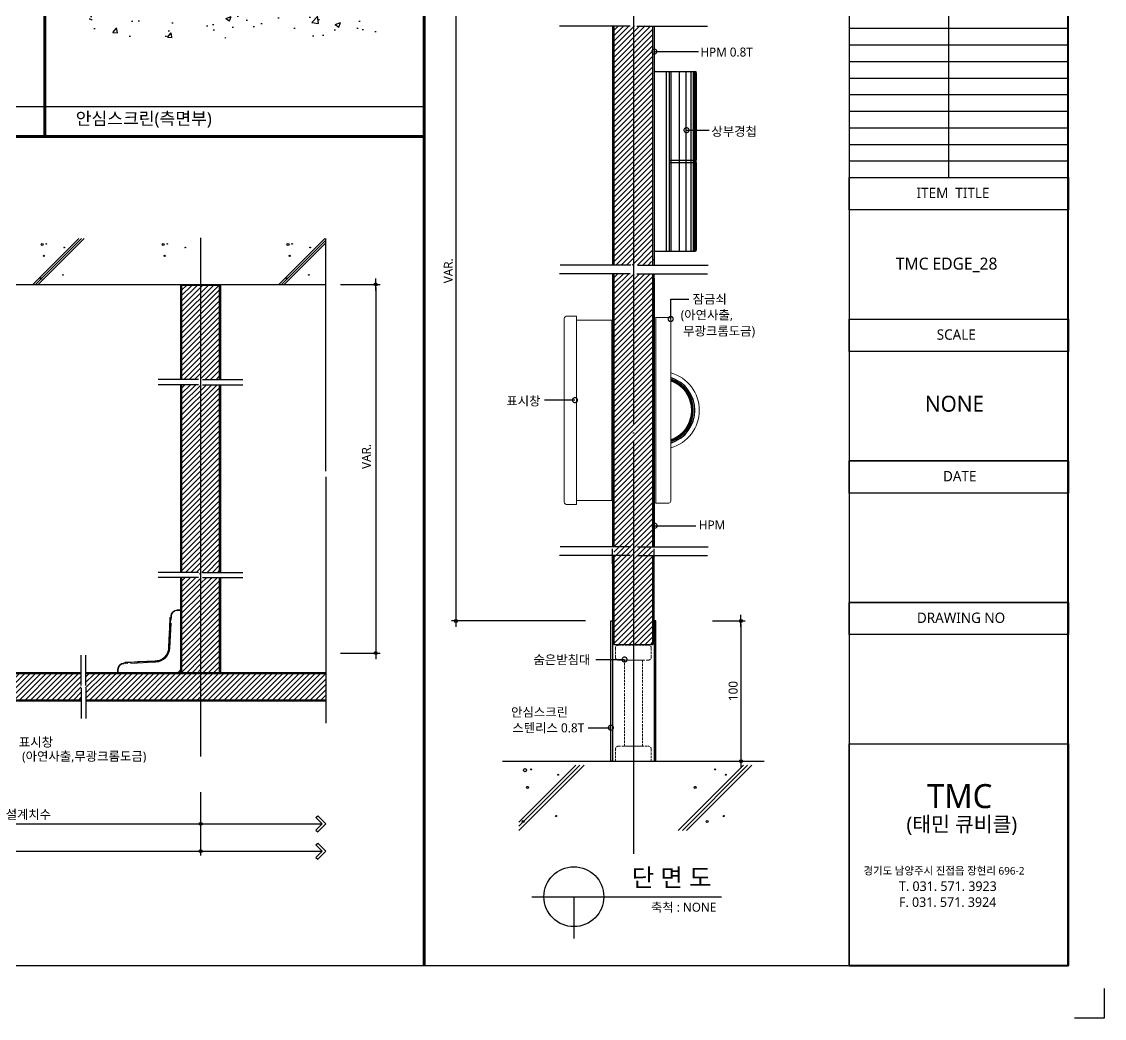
# Model space of a CAD drawing. Extents: x -256 to 8104, y -176 to 5714.
# Drawn here: x 4488 to 8104, y -176 to 3153 of the extents above; entities that cross this region are included whole.
import ezdxf
from ezdxf.enums import TextEntityAlignment as Align

# ---------------------------------------------------------------- set-up
doc = ezdxf.new("R2010")
doc.units = 0
doc.header["$LTSCALE"] = 30
doc.linetypes.add('CEN', pattern=[62, 60, -1, 0, -1])
doc.linetypes.add('HIDDEN', pattern=[0.375, 0.25, -0.125])
doc.layers.get('0').update_dxf_attribs({"linetype": 'CONTINUOUS'})
doc.layers.get('DEFPOINTS').update_dxf_attribs({"linetype": 'CONTINUOUS'})
for name, color, linetype in [('C', 2, 'CONTINUOUS'), ('curior-0Line', 252, 'CONTINUOUS'), ('DIM', 7, 'CONTINUOUS'), ('HAT', 8, 'CONTINUOUS'), ('HID', 9, 'HIDDEN'), ('TIT', 3, 'CONTINUOUS'), ('경첩', 4, 'CONTINUOUS'), ('문자', 3, 'CONTINUOUS'), ('부자재', 4, 'CONTINUOUS'), ('잠금쇠(회전형)', 4, 'CONTINUOUS'), ('중심선', 1, 'CEN'), ('치수', 1, 'CONTINUOUS'), ('판넬', 2, 'CONTINUOUS'), ('해치', 8, 'CONTINUOUS')]:
    doc.layers.add(name, color=color, linetype=linetype)
doc.styles.add('돋움', font='malgun.ttf')
doc.dimstyles.new('10', dxfattribs={"dimscale": 10, "dimtxt": 3, "dimasz": 1, "dimexe": 1.5, "dimexo": 2, "dimgap": 1, "dimtad": 1, "dimdec": 0, "dimlunit": 6, "dimtxsty": '돋움', "dimblk": 'DIMDOT', "dimcen": -1, "dimdle": 1.5, "dimclrt": 3, "dimazin": 3, "dimtfac": 1, "dimtdec": 0, "dimtix": 1, "dimtmove": 2, "dimatfit": 3, "dimldrblk": 'DIMDOT', "dimarcsym": 0})
pattern_1 = [(45, (66404.808, -1739.444), (-8.980256, 8.980256), [])]

# ---------------------------------------------------------------- blocks, each defined once
blk = doc.blocks.new('DIMDOT')
at = {"linetype": 'Continuous'}
blk.add_line((-2, 0), (2, 0), dxfattribs=at)
for radius in [0.5, 0.25]:
    blk.add_circle((0, 0), radius, dxfattribs=at)
blk = doc.blocks.new('*D756')
at = {"layer": 'DEFPOINTS', "color": 0}
for p in [(75058.2, -963.9), (79812.1, -963.9), (79812.1, -1181.1)]:
    blk.add_point(p, dxfattribs=at)
at = {"layer": 'DIM', "color": 0, "lineweight": -2, "ltscale": 10}
for p, q in [((75058.2, -983.9), (75058.2, -1196.1)), ((79812.1, -983.9), (79812.1, -1196.1)), ((75068.2, -1181.1), (79802.1, -1181.1))]:
    blk.add_line(p, q, dxfattribs=at)
at = {"layer": 'DIM', "color": 0, "lineweight": -2, "xscale": 10, "yscale": 10, "zscale": 10, "rotation": 180}
blk.add_blockref('DIMDOT', (75058.2, -1181.1), dxfattribs=at)
at = {"layer": 'DIM', "color": 0, "lineweight": -2, "xscale": 10, "yscale": 10, "zscale": 10}
blk.add_blockref('DIMDOT', (79812.1, -1181.1), dxfattribs=at)
at = {"layer": 'DIM', "color": 3, "insert": (77435.2, -1151.4), "char_height": 30, "attachment_point": 5, "style": '돋움'}
blk.add_mtext('설계치수', dxfattribs=at)
blk = doc.blocks.new('*D757')
at = {"layer": 'DEFPOINTS', "color": 0}
for p in [(78661.3, -963.9), (79812.1, -963.9), (79812.1, -1089.6)]:
    blk.add_point(p, dxfattribs=at)
at = {"layer": 'DIM', "color": 0, "lineweight": -2, "ltscale": 10}
for p, q in [((78661.3, -983.9), (78661.3, -1104.6)), ((79812.1, -983.9), (79812.1, -1104.6)), ((78671.3, -1089.6), (79802.1, -1089.6))]:
    blk.add_line(p, q, dxfattribs=at)
at = {"layer": 'DIM', "color": 0, "lineweight": -2, "xscale": 10, "yscale": 10, "zscale": 10, "rotation": 180}
blk.add_blockref('DIMDOT', (78661.3, -1089.6), dxfattribs=at)
at = {"layer": 'DIM', "color": 0, "lineweight": -2, "xscale": 10, "yscale": 10, "zscale": 10}
blk.add_blockref('DIMDOT', (79812.1, -1089.6), dxfattribs=at)
at = {"layer": 'DIM', "color": 3, "insert": (79236.7, -1060), "char_height": 30, "attachment_point": 5, "style": '돋움'}
blk.add_mtext('설계치수', dxfattribs=at)
blk = doc.blocks.new('*D759')
at = {"layer": 'DEFPOINTS', "color": 0}
for p in [(80258.9, 711.7), (80258.9, -519.7), (80396.8, -519.7)]:
    blk.add_point(p, dxfattribs=at)
at = {"layer": 'DIM', "color": 0, "lineweight": -2, "ltscale": 10}
for p, q in [((80278.9, 711.7), (80411.8, 711.7)), ((80396.8, 701.7), (80396.8, -509.7)), ((80278.9, -519.7), (80411.8, -519.7))]:
    blk.add_line(p, q, dxfattribs=at)
at = {"layer": 'DIM', "color": 0, "lineweight": -2, "xscale": 10, "yscale": 10, "zscale": 10}
for p, rotation in [((80396.8, 711.7), 90), ((80396.8, -519.7), 270)]:
    blk.add_blockref('DIMDOT', p, dxfattribs=dict(at, rotation=rotation))
at = {"layer": 'DIM', "color": 3, "insert": (80366, 137), "char_height": 30, "attachment_point": 5, "rotation": 90, "style": '돋움'}
blk.add_mtext('VAR.', dxfattribs=at)
blk = doc.blocks.new('A$C06B31977')
for p, q in [((1.26, 11.06), (1.26, 21.17)), ((1.26, 10.11), (1.26, 0))]:
    blk.add_line(p, q)
blk = doc.blocks.new('A$C13EB2441')
for p, q in [((0.84, 7.37), (0.84, 14.11)), ((0.84, 6.74), (0.84, 0))]:
    blk.add_line(p, q)
blk = doc.blocks.new('*D768')
at = {"layer": 'DEFPOINTS', "color": 0}
for p in [(81117.7, 1926.7), (80664.9, -412.3), (81117.7, -412.3)]:
    blk.add_point(p, dxfattribs=at)
at = {"layer": 'DIM', "color": 0, "lineweight": -2, "ltscale": 10}
for p, q in [((81097.7, 1926.7), (80649.9, 1926.7)), ((80664.9, 1916.7), (80664.9, -402.3)), ((81097.7, -412.3), (80649.9, -412.3))]:
    blk.add_line(p, q, dxfattribs=at)
at = {"layer": 'DIM', "color": 0, "lineweight": -2, "xscale": 10, "yscale": 10, "zscale": 10}
for p, rotation in [((80664.9, 1926.7), 90), ((80664.9, -412.3), 270)]:
    blk.add_blockref('DIMDOT', p, dxfattribs=dict(at, rotation=rotation))
at = {"layer": 'DIM', "color": 3, "insert": (80639.6, 757.2), "char_height": 30, "attachment_point": 5, "rotation": 90, "style": '돋움'}
blk.add_mtext('VAR.', dxfattribs=at)
blk = doc.blocks.new('_DOTSMALL')
at = {"color": 0, "linetype": 'ByBlock', "const_width": 0.5}
blk.add_lwpolyline([(-0.0625, 0, 1), (0.0625, 0, 1)], format="xyb", close=True, dxfattribs=at)
blk = doc.blocks.new('A$C63EC304E')
at = {"layer": '치수', "color": 1, "xscale": 2.5, "yscale": 2.5, "zscale": 2.5, "rotation": 234.3098741996962}
blk.add_blockref('_DOTSMALL', (0.31, 0.31), dxfattribs=at)
blk = doc.blocks.new('A$C2BC9653E')
at = {"layer": '치수', "xscale": 0.3333333333333333, "yscale": 0.3333333333333333, "zscale": 0.3333333333333333}
blk.add_blockref('A$C63EC304E', (0, 0), dxfattribs=at)
blk = doc.blocks.new('A$C7FC71301')
at = {"layer": '치수', "rotation": 180}
blk.add_blockref('A$C2BC9653E', (0.208, 0.208), dxfattribs=at)
blk = doc.blocks.new('A$C4A20372B')
at = {"layer": '치수'}
blk.add_blockref('A$C7FC71301', (0, 0), dxfattribs=at)
blk = doc.blocks.new('A$C566469F5')
at = {"layer": '치수'}
blk.add_blockref('A$C4A20372B', (0, 0), dxfattribs=at)
blk = doc.blocks.new('A$C7E317CD4')
at = {"layer": '해치', "xscale": 2, "yscale": 2, "zscale": 2}
blk.add_blockref('A$C566469F5', (0, 0), dxfattribs=at)
blk = doc.blocks.new('A$C601D7F27')
at = {"layer": '치수'}
blk.add_blockref('A$C7E317CD4', (0, 0), dxfattribs=at)
blk = doc.blocks.new('A$C38802C08')
at = {"layer": '치수'}
blk.add_blockref('A$C601D7F27', (0, 0), dxfattribs=at)
blk = doc.blocks.new('*D769')
at = {"layer": 'DEFPOINTS', "color": 0}
for p in [(81502.1, -412.3), (81502.1, -880.6), (81616.4, -880.6)]:
    blk.add_point(p, dxfattribs=at)
at = {"layer": 'DIM', "color": 0, "lineweight": -2, "ltscale": 10}
for p, q in [((81522.1, -412.3), (81631.4, -412.3)), ((81616.4, -422.3), (81616.4, -870.6)), ((81522.1, -880.6), (81631.4, -880.6))]:
    blk.add_line(p, q, dxfattribs=at)
at = {"layer": 'DIM', "color": 0, "lineweight": -2, "xscale": 10, "yscale": 10, "zscale": 10}
for p, rotation in [((81616.4, -412.3), 90), ((81616.4, -880.6), 270)]:
    blk.add_blockref('DIMDOT', p, dxfattribs=dict(at, rotation=rotation))
at = {"layer": 'DIM', "color": 3, "insert": (81590.8, -646.4), "char_height": 30, "attachment_point": 5, "rotation": 90, "style": '돋움'}
blk.add_mtext('100', dxfattribs=at)
blk = doc.blocks.new('EDGE_28', base_point=(74726.3, -1563.7))
at = {"layer": 'HAT'}
h = blk.add_hatch(dxfattribs=at)
h.set_pattern_fill('ANSI31', color=256, scale=4, style=0)
h.set_pattern_definition(pattern_1)
edge = h.paths.add_edge_path()
edge.add_line((81322.4, 1525.9), (81263, 1525.9))
edge.add_arc((81260.9, 1525.9), 2.08, -54.3099, 0, ccw=False)
edge.add_arc((81260.9, 1525.9), 2.08, 125.6901, 305.6901, ccw=False)
edge.add_arc((81260.9, 1525.9), 2.08, 0, 125.6901, ccw=False)
edge.add_line((81263, 1525.9), (81322.4, 1525.9))
edge.add_line((81322.4, 1525.9), (81322.4, 1574.7))
edge.add_line((81322.4, 1574.7), (81312.2, 1574.7))
edge.add_spline(control_points=[(81309.3, 1566.9), (81310.3, 1569.5), (81311.2, 1572.1), (81312.2, 1574.7)], knot_values=[0, 0, 0, 0, 0.152076, 0.152076, 0.152076, 0.152076], degree=3, periodic=0)
edge.add_line((81312.2, 1574.7), (81257.4, 1574.7))
edge.add_line((81257.4, 1574.7), (81257.4, 776.1))
edge.add_line((81257.4, 776.1), (81314.1, 776.1))
edge.add_spline(control_points=[(81314.1, 776.1), (81317.3, 784.9), (81320.3, 792.7), (81322.4, 796.5)], knot_values=[0.152076, 0.152076, 0.152076, 0.152076, 0.673721, 0.673721, 0.673721, 0.673721], degree=3, periodic=0)
edge.add_spline(control_points=[(81324.8, 776.1), (81325.4, 786.2), (81326.4, 801.5), (81323.5, 798.5), (81322.4, 796.5)], knot_values=[0.673721, 0.673721, 0.673721, 0.673721, 1.332503, 1.60798, 1.60798, 1.60798, 1.60798], degree=3, periodic=0)
edge.add_line((81322.4, 796.5), (81322.4, 1525.9))
h.paths.add_polyline_path([(81257.4, 1574.7), (81192.4, 1574.7), (81192.4, 776.1), (81257.4, 776.1)])
h = blk.add_hatch(dxfattribs=at)
h.set_pattern_fill('ANSI31', color=256, scale=4, style=0)
h.set_pattern_definition(pattern_1)
h.paths.add_polyline_path([(81257.4, 290.6), (81192.4, 290.6), (81192.4, -164.9), (81257.4, -164.9), (81257.4, -55.5, -0.567825), (81257.4, -51.9)])
h.paths.add_polyline_path([(81322.4, 290.6), (81257.4, 290.6), (81257.4, -51.9, -0.582142), (81260.6, -53.7), (81322.4, -53.7)])
edge = h.paths.add_edge_path()
edge.add_line((81322.4, -53.7), (81260.6, -53.7))
edge.add_arc((81258.5, -53.7), 2.08, -54.3099, 0, ccw=False)
edge.add_arc((81258.5, -53.7), 2.08, 239.178, 305.6901, ccw=False)
edge.add_line((81257.4, -55.5), (81257.4, -164.9))
edge.add_line((81257.4, -164.9), (81314.1, -164.9))
edge.add_spline(control_points=[(81314.1, -164.9), (81317.3, -156.2), (81320.3, -148.3), (81322.4, -144.5)], knot_values=[0.152076, 0.152076, 0.152076, 0.152076, 0.673721, 0.673721, 0.673721, 0.673721], degree=3, periodic=0)
edge.add_line((81322.4, -144.5), (81322.4, -53.7))
h.paths.add_polyline_path([(81257.4, 747.1), (81192.4, 747.1), (81192.4, 290.6), (81257.4, 290.6)])
edge = h.paths.add_edge_path()
edge.add_line((81322.4, 747.1), (81312.2, 747.1))
edge.add_spline(control_points=[(81309.3, 739.3), (81310.3, 741.9), (81311.2, 744.6), (81312.2, 747.1)], knot_values=[0, 0, 0, 0, 0.152076, 0.152076, 0.152076, 0.152076], degree=3, periodic=0)
edge.add_line((81312.2, 747.1), (81257.4, 747.1))
edge.add_line((81257.4, 747.1), (81257.4, 290.6))
edge.add_line((81257.4, 290.6), (81322.4, 290.6))
edge.add_line((81322.4, 290.6), (81322.4, 747.1))
at = {"layer": 'HAT', "transparency": 33554687}
h = blk.add_hatch(dxfattribs=at)
h.set_pattern_fill('ANSI31', color=256, scale=4, style=0)
h.set_pattern_definition(pattern_1)
h.paths.add_polyline_path([(81192.4, -164.9), (81192.4, -193.9), (81246.8, -193.9), (81257.4, -193.9), (81257.4, -164.9), (81248.8, -164.9)])
h.paths.add_polyline_path([(81322.4, -193.9), (81322.4, -164.9), (81271.1, -164.9), (81257.4, -164.9), (81257.4, -193.9), (81269.1, -193.9)])
h = blk.add_hatch(dxfattribs=at)
h.set_pattern_fill('ANSI31', color=256, scale=4, style=0)
h.set_pattern_definition(pattern_1)
h.paths.add_polyline_path([(81246.8, -193.9), (81192.4, -193.9), (81192.4, -490.7), (81257.4, -490.7), (81257.4, -193.9)])
h.paths.add_polyline_path([(81322.4, -193.9), (81269.1, -193.9), (81257.4, -193.9), (81257.4, -490.7), (81322.4, -490.7)])
at = {"layer": '해치'}
h = blk.add_hatch(dxfattribs=at)
h.set_pattern_fill('AR-CONC', color=256, style=0)
h.set_pattern_definition([(50, (77942.97, 100.55), (182.185, -15.939), [19.05, -209.55]), (355, (77942.97, 100.55), (-35.243, 191.057), [15.24, -167.64]), (100.451, (77958.16, 99.22), (146.943, 175.117), [16.19, -178.09]), (46.184, (77942.97, 151.35), (271.079, -42.042), [28.575, -314.325]), (96.636, (77965.56, 147.84), (237.404, 247.426), [24.285, -267.135]), (351.184, (77942.97, 151.35), (237.405, 247.425), [22.86, -251.46]), (21, (77968.37, 138.65), (151.615, -102.2655), [19.05, -209.55]), (326, (77968.37, 138.65), (61.802, 184.188), [15.24, -167.64]), (71.4514, (77981, 130.12), (213.416, 81.923), [16.19, -178.09]), (37.5, (77942.974, 100.545), (3.0886, 84.555), [0, -165.608, 0, -170.18, 0, -168.275]), (7.5, (77942.97, 100.545), (66.8197, 100.1806), [0, -97.028, 0, -161.798, 0, -64.135]), (327.5, (77886.33, 100.545), (135.5906, -5.7287), [0, -63.5, 0, -198.12, 0, -262.89]), (317.5, (77860.93, 100.55), (148.129, 25.4265), [0, -82.55, 0, -131.572, 0, -186.69])])
h.paths.add_polyline_path([(80422.6, 1534.3), (80422.6, 1637.3), (79372.4, 1637.3), (79372.4, 1534.3)])
h = blk.add_hatch(dxfattribs=at)
h.set_pattern_fill('ANSI31', color=256, scale=4, style=0)
h.set_pattern_definition([(45, (-196498.272, -57736.056), (-8.9802561, 8.9802561), [])])
edge = h.paths.add_edge_path()
edge.add_line((79812.1, 708.4), (79749.7, 708.4))
edge.add_line((79749.7, 708.4), (79748.8, 707.5))
edge.add_line((79748.8, 707.5), (79748.8, 607.1))
edge.add_line((79748.8, 607.1), (79791.7, 607.1))
edge.add_line((79791.7, 607.1), (79791.7, 565.6))
edge.add_line((79791.7, 565.6), (79748.8, 565.6))
edge.add_line((79748.8, 565.6), (79748.8, 393.9))
edge.add_line((79748.8, 393.9), (79805.4, 393.9))
edge.add_spline(control_points=[(79805.4, 393.9), (79808.1, 401.5), (79814.2, 416.8), (79810.3, 385.9), (79811.8, 383.5), (79812.1, 383.4)], knot_values=[0.456227, 0.456227, 0.456227, 0.456227, 2.847595, 6.178025, 6.737145, 6.737145, 6.737145, 6.737145], degree=3, periodic=0)
edge.add_spline(control_points=[(79811.8, 383.6), (79811.9, 386.6), (79811.9, 389.4), (79811.4, 389.7), (79811.3, 389.7)], knot_values=[0.891967, 0.891967, 0.891967, 0.891967, 1.280656, 1.337888, 1.337888, 1.337888, 1.337888], degree=3, periodic=0)
edge.add_line((79812.1, 383.4), (79812.1, 708.4))
edge = h.paths.add_edge_path()
edge.add_line((79875.5, 708.4), (79812.1, 708.4))
edge.add_line((79812.1, 708.4), (79812.1, 383.4))
edge.add_spline(control_points=[(79812.1, 383.4), (79813.3, 383.2), (79815.5, 387.5), (79818.2, 393.9)], knot_values=[6.737145, 6.737145, 6.737145, 6.737145, 8.913909, 8.913909, 8.913909, 8.913909], degree=3, periodic=0)
edge.add_spline(control_points=[(79818.2, 393.9), (79820.2, 398.7), (79822.5, 404.6), (79824.9, 410.6)], knot_values=[8.913909, 8.913909, 8.913909, 8.913909, 10.573873, 10.573873, 10.573873, 10.573873], degree=3, periodic=0)
edge.add_line((79818.2, 393.9), (79875.5, 393.9))
edge.add_line((79875.5, 393.9), (79875.5, 565.6))
edge.add_line((79875.5, 565.6), (79832.6, 565.6))
edge.add_line((79832.6, 565.6), (79832.6, 607.1))
edge.add_line((79832.6, 607.1), (79875.5, 607.1))
edge.add_line((79875.5, 607.1), (79875.5, 708.4))
h.paths.add_polyline_path([(79875.5, 607.1), (79832.6, 607.1), (79832.6, 565.6), (79875.5, 565.6)], flags=16)
h.paths.add_polyline_path([(79791.7, 607.1), (79748.8, 607.1), (79748.8, 565.6), (79791.7, 565.6)], flags=16)
h = blk.add_hatch(dxfattribs=at)
h.set_pattern_fill('ANSI31', color=256, scale=4, style=0)
h.set_pattern_definition([(45, (79812.132, 63.393), (-8.98026, 8.98026), [])])
h.paths.add_polyline_path([(79875.5, 376.7), (79748.8, 376.7), (79748.8, -250), (79875.5, -250)])
at = {"layer": '해치', "transparency": 33554687}
h = blk.add_hatch(dxfattribs=at)
h.set_pattern_fill('ANSI31', color=256, scale=4)
h.set_pattern_definition(pattern_1)
edge = h.paths.add_edge_path()
edge.add_spline(control_points=[(79812.1, -277.5), (79811.8, -277.5), (79810.8, -275.7), (79811.6, -265.8), (79811.8, -260.2)], knot_values=[1.337888, 1.337888, 1.337888, 1.337888, 1.524261, 2.245715, 2.245715, 2.245715, 2.245715], degree=3, periodic=0)
edge.add_spline(control_points=[(79812.1, -260.4), (79811.8, -260.3), (79810.3, -257.9), (79814.2, -227), (79808.1, -242.3), (79805.4, -250)], knot_values=[0.152076, 0.152076, 0.152076, 0.152076, 0.338449, 1.448592, 2.245715, 2.245715, 2.245715, 2.245715], degree=3, periodic=0)
edge.add_spline(control_points=[(79811.8, -260.2), (79811.9, -257.2), (79811.9, -254.4), (79811.4, -254.1), (79811.3, -254.1)], knot_values=[0.891967, 0.891967, 0.891967, 0.891967, 1.280656, 1.337888, 1.337888, 1.337888, 1.337888], degree=3, periodic=0)
edge.add_spline(control_points=[(79811.3, -254.1), (79810.3, -253.9), (79807.9, -260), (79805.4, -267.1)], knot_values=[0.152076, 0.152076, 0.152076, 0.152076, 0.891967, 0.891967, 0.891967, 0.891967], degree=3, periodic=0)
edge.add_spline(control_points=[(79803.8, -271.5), (79804.3, -270), (79804.8, -268.5), (79805.4, -267.1)], knot_values=[0, 0, 0, 0, 0.152076, 0.152076, 0.152076, 0.152076], degree=3, periodic=0)
edge.add_line((79805.4, -267.1), (79748.8, -267.1))
edge.add_line((79748.8, -267.1), (79748.8, -439.5))
edge.add_line((79748.8, -439.5), (79793.5, -439.5))
edge.add_line((79793.5, -439.5), (79793.5, -481))
edge.add_line((79793.5, -481), (79748.8, -481))
edge.add_line((79748.8, -481), (79748.8, -585.3))
edge.add_line((79748.8, -585.3), (79812.1, -585.3))
edge.add_line((79812.1, -585.3), (79812.1, -277.6))
h.paths.add_polyline_path([(79875.5, -439.5), (79830.7, -439.5), (79830.7, -481), (79875.5, -481)])
h.paths.add_polyline_path([(79793.5, -439.5), (79748.8, -439.5), (79748.8, -481), (79793.5, -481)], flags=16)
h = blk.add_hatch(dxfattribs=at)
h.set_pattern_fill('ANSI31', color=256, scale=4)
h.set_pattern_definition(pattern_1)
h.paths.add_polyline_path([(79875.5, -328), (79812.1, -328), (79812.1, -585.3), (79875.5, -585.3), (79875.5, -481), (79830.7, -481), (79830.7, -439.5), (79875.5, -439.5)])
edge = h.paths.add_edge_path()
edge.add_line((79875.5, -267.1), (79818.2, -267.1))
edge.add_spline(control_points=[(79818.2, -267.1), (79815.5, -273.4), (79813.3, -277.7), (79812.1, -277.5)], knot_values=[2.245715, 2.245715, 2.245715, 2.245715, 2.971303, 2.971303, 2.971303, 2.971303], degree=3, periodic=0)
edge.add_line((79812.1, -277.5), (79812.1, -328))
edge.add_line((79812.1, -328), (79875.5, -328))
edge.add_line((79875.5, -328), (79875.5, -267.1))
h = blk.add_hatch(dxfattribs=at)
h.set_pattern_fill('ANSI31', color=256, scale=4, style=0)
h.set_pattern_definition(pattern_1)
h.paths.add_polyline_path([(79428.2, -636.9), (79428.2, -627.4), (79428.2, -588.6), (79812.1, -588.6), (79812.1, -675.3), (79428.2, -675.3)])
edge = h.paths.add_edge_path()
edge.add_line((79413.6, -636.9), (79413.6, -627.4))
edge.add_line((79413.6, -627.4), (79413.6, -588.6))
edge.add_line((79413.6, -588.6), (78781.1, -588.6))
edge.add_line((78781.1, -588.6), (78781.1, -629.9))
edge.add_arc((78781.1, -632), 2.08, -35.6901, 90, ccw=False)
edge.add_arc((78781.1, -632), 2.08, 270, 324.3099, ccw=False)
edge.add_line((78781.1, -634), (78781.1, -675.3))
edge.add_line((78781.1, -675.3), (79413.6, -675.3))
edge.add_line((79413.6, -675.3), (79413.6, -636.9))
h.paths.add_polyline_path([(78656.3, -588.6), (78656.3, -675.3), (78781.1, -675.3), (78781.1, -634, -0.610943), (78779.4, -630.8, -0.241509), (78781.1, -629.9), (78781.1, -588.6)])
h.paths.add_polyline_path([(80229.8, -588.6), (79812.1, -588.6), (79812.1, -675.3), (80229.8, -675.3)])
at = {"color": 8}
blk.add_line((79173, 1305.6), (80558.3, 1305.6), dxfattribs=at)
for p, q in [((80229.8, 88.1), (80229.8, 864.9)), ((75058.2, 711.7), (80229.8, 711.7)), ((79805.5, 393.9), (79670.7, 393.9)), ((79818.2, 393.9), (79953, 393.9)), ((80229.8, 69), (80229.8, -754.2)), ((79805.5, -250), (79670.7, -250)), ((79818.2, -250), (79953, -250)), ((80820.3, -880.6), (81694.6, -880.6))]:
    blk.add_line(p, q)
at = {"color": 2}
for p, q in [((82830.4, -1639.4), (82830.4, -1739.4)), ((82830.4, -1639.4), (82830.4, -1739.4)), ((82830.4, -1639.4), (82830.4, -1739.4)), ((82830.4, -1739.4), (82730.4, -1739.4)), ((82830.4, -1739.4), (82730.4, -1739.4)), ((82830.4, -1739.4), (82730.4, -1739.4))]:
    blk.add_line(p, q, dxfattribs=at)
at = {"color": 8, "const_width": 10}
for points in [[(79291.5, 1205.6), (79291.5, 3974.7)], [(80558.3, -1563.6), (80558.3, 3974.7)], [(74773.7, 1205.6), (80558.3, 1205.6)]]:
    blk.add_lwpolyline(points, dxfattribs=at)
at = {"color": 2}
for points in [[(74725.6, 3974.7), (81977.9, 3974.7), (81977.9, -1563.6), (74725.6, -1563.6)], [(74725.6, 3974.7), (81977.9, 3974.7), (81977.9, -1563.6), (74725.6, -1563.6)], [(74725.6, 3974.7), (82707.5, 3974.7), (82707.5, -1563.6), (74725.6, -1563.6)], [(81182.4, -412.3), (81187.4, -412.3), (81187.4, -880.6), (81182.4, -880.6)], [(81332.4, -412.3), (81327.4, -412.3), (81327.4, -880.6), (81332.4, -880.6)]]:
    blk.add_lwpolyline(points, close=True, dxfattribs=at)
at = {"layer": 'C'}
for p, q in [((81192.4, 1574.7), (81192.4, 776.1)), ((81322.4, 776.1), (81322.4, 1574.7)), ((81192.4, 747.1), (81192.4, -164.9)), ((81322.4, -164.9), (81322.4, 747.1)), ((81192.4, -193.9), (81192.4, -490.7)), ((81322.4, -490.7), (81322.4, -193.9)), ((81192.4, -490.7), (81322.4, -490.7)), ((79413.6, -588.6), (79023.3, -588.6)), ((80229.8, -588.6), (79428.2, -588.6)), ((79023.3, -675.3), (79413.6, -675.3)), ((79428.2, -675.3), (80229.8, -675.3))]:
    blk.add_line(p, q, dxfattribs=at)
at = {"layer": 'curior-0Line'}
for p, q in [((81977.9, 3974.7), (81977.9, -1562.8)), ((82310.5, 1622.3), (82310.5, 1068.5)), ((81978.3, 1566.9), (82710.4, 1566.9)), ((81978.3, 1511.5), (82710.4, 1511.5)), ((81978.3, 1456.1), (82710.4, 1456.1)), ((81978.3, 1400.8), (82710.4, 1400.8)), ((81978.3, 1345.4), (82710.4, 1345.4)), ((81978.3, 1290), (82710.4, 1290)), ((81978.3, 1234.6), (82710.4, 1234.6)), ((81978.3, 1179.3), (82710.4, 1179.3)), ((81978.3, 1123.9), (82710.4, 1123.9)), ((81978.3, 1068.5), (82710.4, 1068.5))]:
    blk.add_line(p, q, dxfattribs=at)
for points in [[(82710.4, 3974.7), (81977.9, 3974.7), (81977.9, -1563.6), (82710.4, -1563.6)], [(81978.3, 1068.5), (82710.4, 1068.5), (82710.4, 960.8), (81978.3, 960.8)], [(81978.3, 595.6), (82710.4, 595.6), (82710.4, 487.9), (81978.3, 487.9)], [(81978.3, -350.2), (82710.4, -350.2), (82710.4, 122.7), (81978.3, 122.7)], [(81978.3, 122.7), (82710.4, 122.7), (82710.4, 15), (81978.3, 15)], [(81978.3, -823.1), (82710.4, -823.1), (82710.4, -350.2), (81978.3, -350.2)], [(81978.3, -350.2), (82710.4, -350.2), (82710.4, -457.9), (81978.3, -457.9)], [(82710.4, -1562.8), (81978.6, -1562.8), (81978.6, -823.1), (82710.4, -823.1)]]:
    blk.add_lwpolyline(points, close=True, dxfattribs=at)
at = {"layer": 'DIM', "ltscale": 10}
for p, q in [((80197.3, -1068.6), (80203.1, -1062.9)), ((80218.4, -1089.6), (80197.3, -1068.6)), ((80229.8, -1089.6), (80203.1, -1062.9)), ((79812.1, -1089.6), (80218.4, -1089.6)), ((80218.4, -1089.6), (80197.3, -1110.7)), ((80197.3, -1110.7), (80203.1, -1116.4)), ((80229.8, -1089.6), (80203.1, -1116.4)), ((80197.3, -1160), (80203.1, -1154.3)), ((80229.8, -1181.1), (80203.1, -1154.3)), ((79812.1, -1181.1), (80218.4, -1181.1)), ((80218.4, -1181.1), (80197.3, -1160)), ((80218.4, -1181.1), (80197.3, -1202.2)), ((80229.8, -1181.1), (80203.1, -1207.9)), ((80197.3, -1202.2), (80203.1, -1207.9))]:
    blk.add_line(p, q, dxfattribs=at)
at = {"layer": 'HAT'}
for radius, start, end in [(114.6, 287.404, 72.596), (109.6, 288.2251, 71.7749), (106.6, 288.7568, 71.2432), (104.6, 289.1292, 70.8708)]:
    blk.add_arc((81348.1, 291.1), radius, start, end, dxfattribs=at)
at = {"layer": 'HID', "lineweight": 15}
for points in [[(81207.4, -493.1), (81307.4, -493.1, -0.414214), (81317.4, -503.1), (81317.4, -533.1, -0.414214), (81307.4, -543.1), (81207.4, -543.1, -0.414214), (81197.4, -533.1), (81197.4, -503.1, -0.414214)], [(81207.4, -830.6), (81307.4, -830.6, -0.414214), (81317.4, -840.6), (81317.4, -880.6), (81197.4, -880.6), (81197.4, -840.6, -0.414214)]]:
    blk.add_lwpolyline(points, format="xyb", close=True, dxfattribs=at)
blk.add_lwpolyline([(81227.4, -543.1), (81287.4, -543.1), (81287.4, -830.6), (81227.4, -830.6)], close=True, dxfattribs=at)
at = {"layer": 'TIT', "color": 7}
for p, q in [((80918.7, -1333.2), (81551.4, -1333.2)), ((81059, -1333.2), (81059, -1473.2))]:
    blk.add_line(p, q, dxfattribs=at)
blk.add_circle((81058.7, -1333.2), 100, dxfattribs=at)
at = {"layer": '경첩', "color": 4, "linetype": 'Continuous', "lineweight": 15}
for p, q in [((79712.2, -396.2), (79711.1, -419.5)), ((79713.9, -409.8), (79714.6, -396.3)), ((79734.2, -377.6), (79734.2, -375.3)), ((79744.8, -375.3), (79734.2, -375.3)), ((79734.2, -377.6), (79744.8, -377.6)), ((79744.8, -377.6), (79744.8, -375.3)), ((79744.8, -397.7), (79744.8, -377.6)), ((79711.1, -419.5), (79707.2, -503.3)), ((79709.4, -406.4), (79708.2, -431.6)), ((79708.2, -431.6), (79710.5, -433.8)), ((79709.4, -406.4), (79711.7, -408.6)), ((79709.5, -503.4), (79713.5, -419.6)), ((79710.5, -400.8), (79712, -402.3)), ((79744.8, -401), (79744.8, -398.6)), ((79744.8, -401), (79744.8, -571.3)), ((79707.4, -450.5), (79706.1, -477.3)), ((79707.4, -450.5), (79709.6, -452.7)), ((79707.8, -441.1), (79707.5, -447.4)), ((79707.5, -447.4), (79709.7, -449.6)), ((79707.8, -441.1), (79710, -443.3)), ((79707.9, -437.9), (79710.2, -440.1)), ((79704.7, -505.6), (79706.8, -507.7)), ((79705.2, -497.1), (79704.9, -503.2)), ((79705.3, -493), (79705.2, -496.2)), ((79705.2, -496.2), (79707.4, -498.4)), ((79705.2, -496.2), (79705.2, -497.1)), ((79705.2, -497.1), (79707.4, -499.4)), ((79705.4, -492.1), (79705.3, -493)), ((79705.3, -493), (79707.6, -495.3)), ((79705.8, -483.5), (79705.4, -492.1)), ((79705.4, -492.1), (79707.6, -494.3)), ((79705.8, -483.5), (79708, -485.8)), ((79706.1, -477.4), (79705.9, -481.3)), ((79705.9, -481.3), (79708.1, -483.5)), ((79706.1, -477.3), (79708.3, -479.5)), ((79706.1, -477.4), (79708.3, -479.6)), ((79677, -542.3), (79678.8, -544)), ((79679.3, -541.3), (79681.1, -543)), ((79683.6, -539), (79685.3, -540.7)), ((79685.6, -537.7), (79687.3, -539.3)), ((79695.8, -528), (79697.4, -529.7)), ((79697.2, -526.1), (79698.8, -527.8)), ((79699.7, -522), (79701.4, -523.7)), ((79700.8, -519.8), (79702.5, -521.6)), ((79702.3, -516.1), (79704.1, -517.9)), ((79705.6, -513.1), (79703.7, -511.2)), ((79703.8, -511.2), (79705.7, -513.1)), ((79704.4, -507.7), (79706.4, -509.7)), ((79537.1, -574.7), (79534.8, -574.7)), ((79534.8, -574.7), (79534.8, -585.3)), ((79537.1, -585.3), (79537.1, -574.7)), ((79579, -551.6), (79555.7, -552.7)), ((79555.8, -555.1), (79569.3, -554.4)), ((79560.3, -551), (79561.1, -550.2)), ((79560.3, -551), (79561.8, -552.5)), ((79591.1, -548.7), (79561.1, -550.2)), ((79662.8, -547.7), (79579, -551.6)), ((79579.1, -554), (79662.9, -550)), ((79591.1, -548.7), (79593.3, -551)), ((79597.4, -548.4), (79599.6, -550.7)), ((79600.6, -548.3), (79602.8, -550.5)), ((79632.1, -546.8), (79606.9, -548)), ((79606.9, -548), (79609.1, -550.2)), ((79632.1, -546.8), (79634.3, -549)), ((79638.4, -546.5), (79640.6, -548.7)), ((79641.5, -546.4), (79643.8, -548.6)), ((79660.4, -545.5), (79647.8, -546.1)), ((79647.8, -546.1), (79650.1, -548.3)), ((79662.7, -545.4), (79660.4, -545.5)), ((79660.4, -545.5), (79662.7, -547.7)), ((79672.1, -543.9), (79673.9, -545.8)), ((79534.8, -585.3), (79537.1, -585.3)), ((79537.1, -585.3), (79557.2, -585.3)), ((79558.1, -585.3), (79560.5, -585.3)), ((79730.8, -585.3), (79560.5, -585.3))]:
    blk.add_line(p, q, dxfattribs=at)
at = {"layer": '경첩', "color": 4, "linetype": 'Continuous', "lineweight": 15, "flags": 128}
for points in [[(79714.6, -396.3), (79714.1, -396.3), (79713.7, -396.3), (79713.3, -396.2), (79712.9, -396.2), (79712.6, -396.2), (79712.4, -396.2), (79712.3, -396.2), (79712.2, -396.2)], [(79708.2, -431.6), (79708.2, -432.8), (79708.1, -434), (79708.1, -435.1), (79708, -436.1), (79708, -436.8), (79708, -437.4), (79708, -437.8), (79707.9, -437.9)], [(79709.7, -401.6), (79709.6, -402.6), (79709.6, -403.8), (79709.5, -405), (79709.4, -406.4)], [(79709.7, -401.6), (79709.8, -401.4), (79710, -401.3), (79710.1, -401.1), (79710.3, -401), (79710.3, -400.9), (79710.4, -400.9), (79710.4, -400.8), (79710.5, -400.8)], [(79711.1, -419.5), (79711.2, -419.5), (79711.3, -419.5), (79711.5, -419.6), (79711.8, -419.6), (79712.2, -419.6), (79712.6, -419.6), (79713, -419.6), (79713.5, -419.6)], [(79704.7, -505.6), (79704.5, -507.2), (79704.4, -507.7)], [(79705.9, -481.3), (79705.9, -482), (79705.8, -482.7), (79705.8, -483.5)], [(79706.1, -477.3), (79706.1, -477.3), (79706.1, -477.4)], [(79707.2, -503.3), (79707.2, -503.3), (79707.4, -503.3), (79707.6, -503.3), (79707.9, -503.3), (79708.2, -503.3), (79708.6, -503.4), (79709.1, -503.4), (79709.5, -503.4)], [(79703.8, -511.2), (79703.8, -511.2), (79703.8, -511.2)], [(79555.8, -555.1), (79555.8, -554.6), (79555.8, -554.2), (79555.7, -553.8), (79555.7, -553.4), (79555.7, -553.1), (79555.7, -552.9), (79555.7, -552.8), (79555.7, -552.7)], [(79579, -551.6), (79579, -551.7), (79579, -551.8), (79579.1, -552), (79579.1, -552.3), (79579.1, -552.7), (79579.1, -553.1), (79579.1, -553.5), (79579.1, -554)], [(79597.4, -548.4), (79597.3, -548.5), (79596.9, -548.5), (79596.3, -548.5), (79595.6, -548.5), (79594.6, -548.6), (79593.5, -548.6), (79592.3, -548.7), (79591.1, -548.7)], [(79606.9, -548), (79605.8, -548.1), (79604.7, -548.1), (79603.7, -548.1), (79602.8, -548.2), (79602, -548.2), (79601.4, -548.3), (79600.9, -548.3), (79600.6, -548.3), (79600.6, -548.3)], [(79638.4, -546.5), (79638.2, -546.5), (79637.9, -546.5), (79637.3, -546.6), (79636.5, -546.6), (79635.6, -546.6), (79634.5, -546.7), (79633.3, -546.8), (79632.1, -546.8)], [(79647.8, -546.1), (79646.6, -546.1), (79645.4, -546.2), (79644.3, -546.2), (79643.4, -546.3), (79642.6, -546.3), (79642, -546.3), (79641.6, -546.4), (79641.5, -546.4)], [(79662.8, -547.7), (79662.8, -547.7), (79662.8, -547.9), (79662.8, -548.1), (79662.8, -548.4), (79662.8, -548.7), (79662.8, -549.1), (79662.9, -549.6), (79662.9, -550)]]:
    blk.add_lwpolyline(points, dxfattribs=at)
at = {"layer": '경첩', "color": 4, "linetype": 'Continuous', "lineweight": 15}
for centre, radius, start, end in [((79734.2, -397.2), 21.9, 90, 177.3017), ((79734.2, -397.2), 19.6, 90, 177.3017), ((79660.6, -501.1), 46.7, 272.6983, 357.3017), ((79660.6, -501.1), 49, 272.6983, 357.3017), ((79660.6, -501.1), 44.3, 354.0912, 357.3017), ((79660.6, -501.1), 44.3, 284.9998, 291.7506), ((79660.6, -501.1), 44.3, 294.9948, 301.2998), ((79660.6, -501.1), 44.3, 301.2991, 304.3858), ((79660.6, -501.1), 44.3, 304.3849, 322.5608), ((79660.6, -501.1), 44.3, 322.5612, 325.6145), ((79660.6, -501.1), 44.3, 325.6151, 331.8264), ((79660.6, -501.1), 44.3, 335.0052, 340.234), ((79660.6, -501.1), 44.3, 340.234, 346.7569), ((79660.6, -501.1), 44.3, 346.8377, 351.3944), ((79556.7, -574.7), 21.9, 92.6983, 180), ((79556.7, -574.7), 19.6, 92.6983, 180), ((79660.6, -501.1), 44.3, 272.6983, 285), ((79730.8, -571.3), 14, 270, 0)]:
    blk.add_arc(centre, radius, start, end, dxfattribs=at)
at = {"layer": '부자재'}
for p, q in [((81327.4, 1418.7), (81327.4, 826.7)), ((81331.4, 1422.7), (81463.4, 1422.7)), ((81367.4, 1422.7), (81367.4, 822.7)), ((81377.5, 1422.7), (81377.5, 822.7)), ((81467.4, 1418.7), (81467.4, 1126.7)), ((81377.5, 1126.7), (81467.4, 1126.7)), ((81466.2, 1126.7), (81466.2, 1118.7)), ((81377.5, 1118.7), (81467.4, 1118.7)), ((81467.4, 1118.7), (81467.4, 826.7)), ((81331.4, 822.7), (81463.4, 822.7))]:
    blk.add_line(p, q, dxfattribs=at)
for centre, start, end in [((81331.4, 1418.7), 90, 180), ((81463.4, 1418.7), 0, 90), ((81331.4, 826.7), 180, 270), ((81463.4, 826.7), 270, 0)]:
    blk.add_arc(centre, 4, start, end, dxfattribs=at)
at = {"layer": '잠금쇠(회전형)', "linetype": 'Continuous', "lineweight": 15}
for p, q in [((81026.5, 597.1), (81026.5, -14.8)), ((81036.5, 606.1), (81067.4, 606.1)), ((81067.4, 606.1), (81067.4, -23.9)), ((81185.5, 591.9), (81067.4, 591.9)), ((81185.5, 591.9), (81185.5, -9.6)), ((81187.4, -6.8), (81187.4, 589)), ((81327.4, 596.1), (81327.4, -18.9)), ((81332.4, 601.1), (81375.4, 601.1)), ((81332.4, -18.9), (81332.4, 601.1)), ((81382.4, 594.1), (81382.4, -11.9)), ((81441.2, 174.7), (81441.2, 174.6)), ((81067.4, -23.9), (81036.5, -23.9)), ((81185.5, -9.6), (81067.4, -9.6)), ((81375.4, -18.9), (81332.4, -18.9))]:
    blk.add_line(p, q, dxfattribs=at)
for centre, radius, start, end in [((81036.5, 596.1), 10, 90, 174.5584), ((81184.4, 589), 3, 0, 69.2996), ((81332.4, 596.1), 5, 90, 180), ((81375.4, 594.1), 7, 0, 90), ((81348.1, 291.1), 129.6, 285.3368, 74.6632), ((81036.5, -13.9), 10, 185.4416, 270), ((81184.4, -6.8), 3, 290.7004, 0), ((81332.4, -13.9), 5, 180, 270), ((81375.4, -11.9), 7, 270, 0)]:
    blk.add_arc(centre, radius, start, end, dxfattribs=at)
at = {"layer": '중심선'}
for p, q in [((81257.4, 2046.2), (81257.4, -1189.9)), ((79812.1, 867.2), (79812.1, -864.7))]:
    blk.add_line(p, q, dxfattribs=at)
at = {"layer": '치수'}
for p, q in [((81326.4, 1489.3), (81474.5, 1489.3)), ((81433.9, 1226.8), (81510.5, 1226.8)), ((81382.2, 596), (81382.2, 662.9)), ((81382.2, 662.9), (81442.4, 662.9)), ((81062.4, 325.2), (80961, 325.2)), ((81327.4, -94.4), (81465.7, -94.4)), ((81131.6, -540.7), (81228, -541.1)), ((81106.4, -768.9), (81182.4, -768.9))]:
    blk.add_line(p, q, dxfattribs=at)
at = {"layer": '판넬', "color": 1}
for p, q in [((81187.4, 1574.7), (81187.4, 776.1)), ((81327.4, 1574.7), (81327.4, 776.1)), ((81187.4, 1542.4), (81187.4, 822.4)), ((81327.4, 1542.4), (81327.4, 822.4)), ((81187.4, 747.1), (81187.4, -164.9)), ((81327.4, -164.9), (81327.4, 747.1)), ((81327.4, 732.2), (81327.4, -164.9)), ((79744.8, 711.7), (79744.8, 393.9)), ((79879.5, 393.9), (79879.5, 711.7)), ((79744.8, 376.7), (79744.8, 61.1)), ((79879.5, 61.1), (79879.5, 376.7)), ((79744.8, 61.1), (79744.8, -250)), ((79879.5, -250), (79879.5, 61.1)), ((81187.4, -221), (81187.4, -171.6)), ((81327.4, -221), (81327.4, -171.6)), ((81187.4, -193.9), (81187.4, -490.7)), ((81327.4, -490.7), (81327.4, -193.9)), ((79744.8, -267.1), (79744.8, -585.3)), ((79879.5, -585.3), (79879.5, -267.1)), ((79413.6, -585.3), (79023.3, -585.3)), ((80229.8, -585.3), (79428.2, -585.3)), ((79023.3, -678.6), (79413.6, -678.6)), ((79428.2, -678.6), (80229.8, -678.6))]:
    blk.add_line(p, q, dxfattribs=at)
at = {"layer": '판넬'}
for p, q in [((79748.8, 708.4), (79748.8, 393.9)), ((79875.5, 708.4), (79748.8, 708.4)), ((79875.5, 393.9), (79875.5, 708.4)), ((79748.8, 376.7), (79748.8, 61.1)), ((79875.5, 61.1), (79875.5, 376.7)), ((79748.8, 61.1), (79748.8, -250)), ((79875.5, -250), (79875.5, 61.1)), ((79748.8, -267.1), (79748.8, -585.3)), ((79875.5, -585.3), (79875.5, -267.1))]:
    blk.add_line(p, q, dxfattribs=at)
at = {"layer": '해치'}
for p, q in [((81383.6, 822.7), (81383.6, 1422.7)), ((81411.6, 822.7), (81411.6, 1422.7)), ((81434.3, 822.7), (81434.3, 1422.7)), ((81451, 822.7), (81451, 1422.7)), ((81458.5, 822.7), (81458.5, 1422.7)), ((81462.3, 822.7), (81462.3, 1422.7)), ((81464.9, 822.7), (81464.9, 1422.7)), ((81466.4, 822.7), (81466.4, 1422.7)), ((81466.9, 1126.7), (81466.9, 1422.7)), ((81467.2, 1126.7), (81467.2, 1422.7)), ((81466.9, 822.7), (81466.9, 1118.7)), ((81467.2, 822.7), (81467.2, 1118.7)), ((79252, 711.7), (79405.1, 864.9)), ((79269.6, 711.7), (79422.8, 864.9)), ((80073.6, 711.7), (80226.7, 864.9)), ((80091.2, 711.7), (80229.8, 850.4)), ((80875, -1084.2), (81065.2, -894)), ((80875, -1112), (81093.1, -894)), ((81407.1, -1112), (81625.2, -894)), ((81434.9, -1112), (81653, -894))]:
    blk.add_line(p, q, dxfattribs=at)
at = {"layer": '해치', "color": 2}
for p, q in [((79260.8, 711.7), (79413.9, 864.9)), ((80082.4, 711.7), (80229.8, 859.2)), ((80875, -1098.1), (81079.1, -894)), ((81421, -1112), (81639.1, -894))]:
    blk.add_line(p, q, dxfattribs=at)
at = {"layer": '해치'}
for centre, radius in [((79282.9, 845.3), 3.36), ((79296.8, 846.9), 1.12), ((79356.8, 834.9), 1.12), ((79686.9, 845.3), 3.36), ((79700.8, 846.9), 1.12), ((79760.8, 834.9), 1.12), ((80104, 845.3), 3.36), ((80117.9, 846.9), 1.12), ((80177.9, 834.9), 1.12), ((79288.5, 807), 2.24), ((79692.5, 807), 2.24), ((80109.6, 807), 2.24), ((79278.9, 730.9), 2.24), ((79352.3, 743.2), 1.12), ((80100, 730.9), 2.24), ((80173.4, 743.2), 1.12), ((80895.4, -910.6), 5.04), ((80916.2, -908.2), 1.68), ((81006.2, -926.1), 1.68), ((81530.9, -908.2), 1.68), ((81566.1, -926.1), 1.68), ((80903.8, -968.1), 3.36), ((81463.7, -968.1), 3.36), ((80889.4, -1082.2), 3.36), ((80999.5, -1063.7), 1.68), ((81504, -1082.2), 3.36), ((81559.4, -1063.7), 1.68)]:
    blk.add_circle(centre, radius, dxfattribs=at)
at = {"rotation": 270}
for p, xscale, yscale, zscale in [((81010.9, 1604), 35, 35, 35), ((81012.9, 805.4), 35, 35, 35), ((81010.9, 776.4), 35, 35, 35), ((79670.7, 393.5), 20, 20, 20), ((81012.9, -135.6), 35, 35, 35), ((81010.9, -164.6), 35, 35, 35), ((79670.7, -250.3), 20, 20, 20)]:
    blk.add_blockref('A$C13EB2441', p, dxfattribs=dict(at, xscale=xscale, yscale=yscale, zscale=zscale))
at = {"xscale": 10, "yscale": 10, "zscale": 10}
for p in [(79401, -738), (79415.7, -738)]:
    blk.add_blockref('A$C06B31977', p, dxfattribs=at)
at = {"layer": '해치', "xscale": -20, "yscale": 20, "zscale": 20, "rotation": 180}
for p in [(81323.2, 1493.5), (81430.7, 1230.9), (81324.2, -90.2)]:
    blk.add_blockref('A$C38802C08', p, dxfattribs=at)
at = {"layer": '해치', "yscale": 20, "zscale": 20}
for p, xscale in [((81386.3, 591.9), -20), ((81066.6, 321.1), -20), ((81223.8, -545.3), 20), ((81178.2, -773.1), 20)]:
    blk.add_blockref('A$C38802C08', p, dxfattribs=dict(at, xscale=xscale))
at = {"layer": 'curior-0Line', "color": 8, "char_height": 34.554, "attachment_point": 1}
for s, insert, width in [('{\\fMalgun Gothic|b0|i0|c129|p50;\\C0;ITEM  TITLE}', (82203.3, 1034.3), 397.448), ('{\\fMalgun Gothic|b0|i0|c129|p50;\\C0;SCALE}', (82270.6, 561.4), 191.895), ('{\\fMalgun Gothic|b0|i0|c129|p50;\\C0;DATE}', (82291.6, 88.5), 397.448), ('{\\fMalgun Gothic|b0|i0|c129|p50;\\C0;DRAWING NO}', (82204.4, -384.4), 453.028)]:
    blk.add_mtext(s, dxfattribs=dict(at, insert=insert, width=width))
at = {"layer": 'curior-0Line', "color": 3, "width": 510.128, "attachment_point": 1}
for s, insert, char_height in [('{\\f맑은 고딕;TMC EDGE_28}', (82134, 801.1), 40), ('{\\f맑은 고딕|c129|p50;\\C3;NONE\\C0;}', (82230.9, 339.7), 53.161)]:
    blk.add_mtext(s, dxfattribs=dict(at, insert=insert, char_height=char_height))
at = {"layer": 'TIT', "style": '돋움'}
for s, height, p in [('안심스크린(측면부)', 42, (79849.3, 1244.7)), ('(태민 큐비클)', 50, (82539.3, -1116.1)), ('단 면 도', 60, (81518.5, -1299.6))]:
    blk.add_text(s, height=height, dxfattribs=at).set_placement(p, align=Align.RIGHT)
blk.add_text('축척 : NONE', height=30, dxfattribs=at).set_placement((81316.8, -1383.4))
at = {"layer": '문자', "style": '돋움'}
for s, p in [('HPM 0.8T', (81481.3, 1472.6)), ('HPM', (81476.4, -106.8))]:
    blk.add_text(s, height=30, dxfattribs=at).set_placement(p)
for s, height, p in [('상부경첩', 30.34, (81594, 1223.2)), ('잠금쇠', 30.34, (81512.5, 663.1)), ('무광크롬도금)', 30.34, (81543.9, 554.6)), ('표시창', 30.34, (80890.3, 322.8)), ('숨은받침대', 30.34, (81018.9, -541.3)), ('안심스크린', 30.34, (80944.1, -716.2)), ('스텐리스 0.8T', 30.34, (80973.3, -769)), ('표시창', 30.34, (79262.2, -816.6)), ('(아연사출,무광크롬도금)', 30.337, (79423.3, -865.4))]:
    blk.add_text(s, height=height, dxfattribs=at).set_placement(p, align=Align.MIDDLE)
at = {"layer": '문자', "color": 3, "style": '돋움'}
blk.add_text('(아연사출,', height=30.34, dxfattribs=at).set_placement((81502.9, 608.6), align=Align.MIDDLE)
blk.add_text('TMC', height=80, dxfattribs=at).set_placement((82456.3, -1037.2), align=Align.RIGHT)
at = {"layer": '문자', "color": 3, "insert": (82026, -1233.9), "char_height": 25.517, "width": 722.929, "attachment_point": 1}
blk.add_mtext('{\\f맑은 고딕|c129|p50;\\C256;경기도 남양주시 진접읍 장현리 696-2}', dxfattribs=at)
at = {"layer": '문자', "insert": (82133.8, -1282.1), "char_height": 31.896, "width": 581.466, "attachment_point": 1}
blk.add_mtext('{\\f맑은 고딕|c129|p50;\\C0; \\C256;T. 031. 571. 3923\\f굴림|c129|p50;       \\P\\f맑은 고딕|c129|p50; F. 031. 571. 3924\\C0;}', dxfattribs=at)
at = {"layer": 'DIM', "ltscale": 10}
for base, p1, p2, text, picture, middle in [((80664.9, -412.3), (81117.7, 1926.7), (81117.7, -412.3), 'VAR.', '*D768', (80639.6, 757.2)), ((81616.4, -880.6), (81502.1, -412.3), (81502.1, -880.6), '100', '*D769', (81590.8, -646.4))]:
    dim = blk.add_linear_dim(base=base, p1=p1, p2=p2, angle=90, text=text, dimstyle='10', override={"dimtxsty": '돋움'}, dxfattribs=at)
    dim.commit()
    dim.dimension.update_dxf_attribs({"geometry": picture, "text_midpoint": middle})
dim = blk.add_linear_dim(base=(80396.8, -519.7), p1=(80258.9, 711.7), p2=(80258.9, -519.7), angle=90, text='VAR.', dimstyle='10', override={"dimtxsty": '돋움'}, dxfattribs=at)
dim.commit()
dim.dimension.update_dxf_attribs({"geometry": '*D759', "text_midpoint": (80366, 137), "dimtype": 160})
for base, p1, picture, middle in [((79812.1, -1181.1), (75058.2, -963.9), '*D756', (77435.2, -1151.4)), ((79812.1, -1089.6), (78661.3, -963.9), '*D757', (79236.7, -1060))]:
    dim = blk.add_linear_dim(base=base, p1=p1, p2=(79812.1, -963.9), text='설계치수', dimstyle='10', override={"dimtxsty": '돋움'}, dxfattribs=at)
    dim.commit()
    dim.dimension.update_dxf_attribs({"geometry": picture, "text_midpoint": middle})

msp = doc.modelspace()

# ---------------------------------------------------------------- block references
msp.add_blockref('EDGE_28', (0, 0))

doc.saveas('drawing.dxf')
